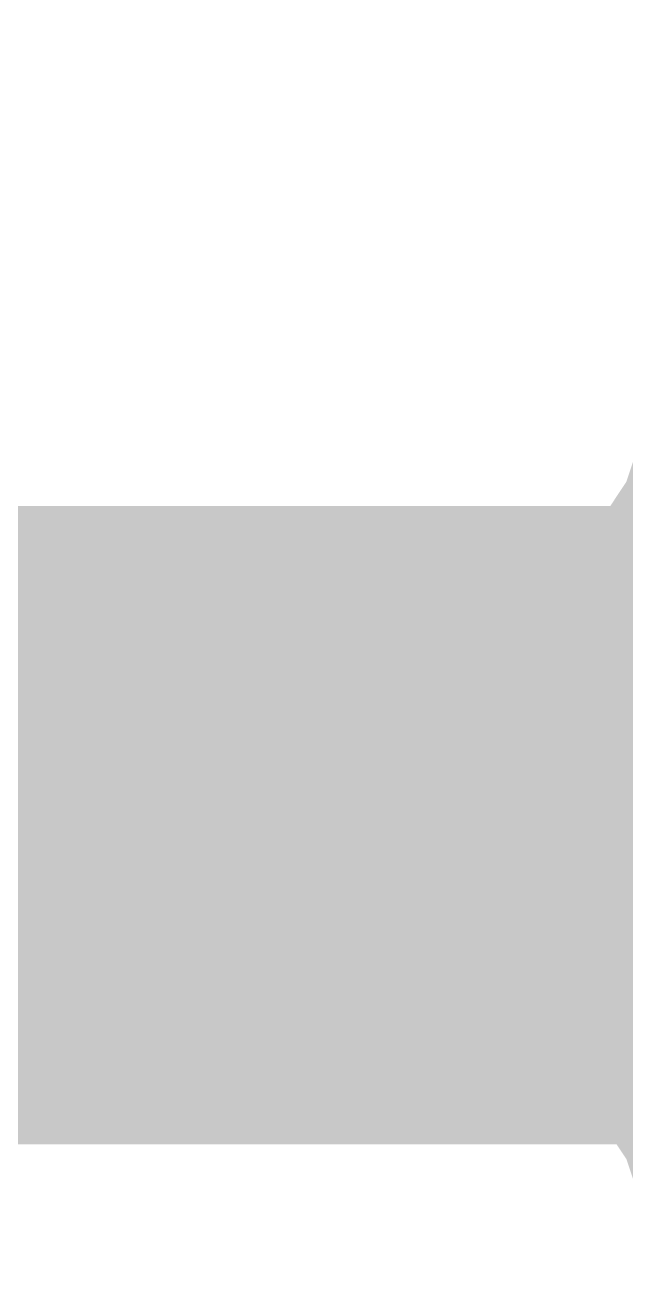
# Model space of a CAD drawing. Header units: inches. Extents: x 0 to 841, y 0 to 594.
# Drawn here: x 278.488 to 279.194, y 274.447 to 275.929 of the extents above; entities that cross this region are included whole.
import ezdxf

# ---------------------------------------------------------------- set-up
doc = ezdxf.new("R2010")
doc.units = ezdxf.units.IN
doc.layers.add('Sheet', color=255, linetype='Continuous')

msp = doc.modelspace()

# ---------------------------------------------------------------- linework, layer by layer
at = {"layer": 'Sheet'}
for points in [[(350.0049, 299.9983, 0.7493, 0.7493, 0), (312.5116, 299.9983, 0.7493, 0.7493, 0), (312.5116, 274.99, 0.7493, 0.7493, 0), (280.0152, 274.99, 0.7493, 0.7493, 0), (262.5093, 274.99, 0.7493, 0.7493, 0), (257.5125, 274.99, 0.7493, 0.7493, 0)], [(279.2516, 274.99, 0.2997, 0.2997, 0), (279.2516, 275.0349, 0.2997, 0.2997, 0), (279.2516, 275.0686, 0.2997, 0.2997, 0), (279.2628, 275.1023, 0.2997, 0.2997, 0), (279.2628, 275.1472, 0.2997, 0.2997, 0), (279.2741, 275.1809, 0.2997, 0.2997, 0), (279.2853, 275.2146, 0.2997, 0.2997, 0), (279.2965, 275.2595, 0.2997, 0.2997, 0), (279.3078, 275.2932, 0.2997, 0.2997, 0), (279.3302, 275.3269, 0.2997, 0.2997, 0), (279.3414, 275.3606, 0.2997, 0.2997, 0), (279.3639, 275.3831, 0.2997, 0.2997, 0)], [(279.2516, 274.99, 0.2997, 0.2997, 0), (279.2516, 275.0349, 0.2997, 0.2997, 0), (279.2516, 275.0686, 0.2997, 0.2997, 0), (279.2628, 275.1023, 0.2997, 0.2997, 0), (279.2628, 275.1472, 0.2997, 0.2997, 0), (279.2741, 275.1809, 0.2997, 0.2997, 0), (279.2853, 275.2146, 0.2997, 0.2997, 0), (279.2965, 275.2595, 0.2997, 0.2997, 0), (279.3078, 275.2932, 0.2997, 0.2997, 0), (279.3302, 275.3269, 0.2997, 0.2997, 0), (279.3414, 275.3606, 0.2997, 0.2997, 0), (279.3639, 275.3831, 0.2997, 0.2997, 0)], [(279.2516, 274.99, 0.2997, 0.2997, 0), (279.2516, 275.0349, 0.2997, 0.2997, 0), (279.2516, 275.0686, 0.2997, 0.2997, 0), (279.2628, 275.1023, 0.2997, 0.2997, 0), (279.2628, 275.1472, 0.2997, 0.2997, 0), (279.2741, 275.1809, 0.2997, 0.2997, 0), (279.2853, 275.2146, 0.2997, 0.2997, 0), (279.2965, 275.2595, 0.2997, 0.2997, 0), (279.3078, 275.2932, 0.2997, 0.2997, 0), (279.3302, 275.3269, 0.2997, 0.2997, 0), (279.3414, 275.3606, 0.2997, 0.2997, 0), (279.3639, 275.3831, 0.2997, 0.2997, 0)], [(279.3639, 274.597, 0.2997, 0.2997, 0), (279.3414, 274.6307, 0.2997, 0.2997, 0), (279.3302, 274.6644, 0.2997, 0.2997, 0), (279.3078, 274.698, 0.2997, 0.2997, 0), (279.2965, 274.7317, 0.2997, 0.2997, 0), (279.2853, 274.7654, 0.2997, 0.2997, 0), (279.2741, 274.7991, 0.2997, 0.2997, 0), (279.2628, 274.8328, 0.2997, 0.2997, 0), (279.2628, 274.8777, 0.2997, 0.2997, 0), (279.2516, 274.9114, 0.2997, 0.2997, 0), (279.2516, 274.9563, 0.2997, 0.2997, 0), (279.2516, 274.99, 0.2997, 0.2997, 0)], [(279.2516, 274.99, 0.2997, 0.2997, 0), (279.2516, 274.99, 0.2997, 0.2997, 0)], [(279.3639, 274.597, 0.2997, 0.2997, 0), (279.3414, 274.6307, 0.2997, 0.2997, 0), (279.3302, 274.6644, 0.2997, 0.2997, 0), (279.3078, 274.698, 0.2997, 0.2997, 0), (279.2965, 274.7317, 0.2997, 0.2997, 0), (279.2853, 274.7654, 0.2997, 0.2997, 0), (279.2741, 274.7991, 0.2997, 0.2997, 0), (279.2628, 274.8328, 0.2997, 0.2997, 0), (279.2628, 274.8777, 0.2997, 0.2997, 0), (279.2516, 274.9114, 0.2997, 0.2997, 0), (279.2516, 274.9563, 0.2997, 0.2997, 0), (279.2516, 274.99, 0.2997, 0.2997, 0)], [(279.2516, 274.99, 0.2997, 0.2997, 0), (279.2516, 274.99, 0.2997, 0.2997, 0)], [(279.3639, 274.597, 0.2997, 0.2997, 0), (279.3414, 274.6307, 0.2997, 0.2997, 0), (279.3302, 274.6644, 0.2997, 0.2997, 0), (279.3078, 274.698, 0.2997, 0.2997, 0), (279.2965, 274.7317, 0.2997, 0.2997, 0), (279.2853, 274.7654, 0.2997, 0.2997, 0), (279.2741, 274.7991, 0.2997, 0.2997, 0), (279.2628, 274.8328, 0.2997, 0.2997, 0), (279.2628, 274.8777, 0.2997, 0.2997, 0), (279.2516, 274.9114, 0.2997, 0.2997, 0), (279.2516, 274.9563, 0.2997, 0.2997, 0), (279.2516, 274.99, 0.2997, 0.2997, 0)], [(279.2516, 274.99, 0.2997, 0.2997, 0), (279.2516, 274.99, 0.2997, 0.2997, 0)]]:
    msp.add_lwpolyline(points, format="xyseb", dxfattribs=at)

doc.saveas('drawing.dxf')
